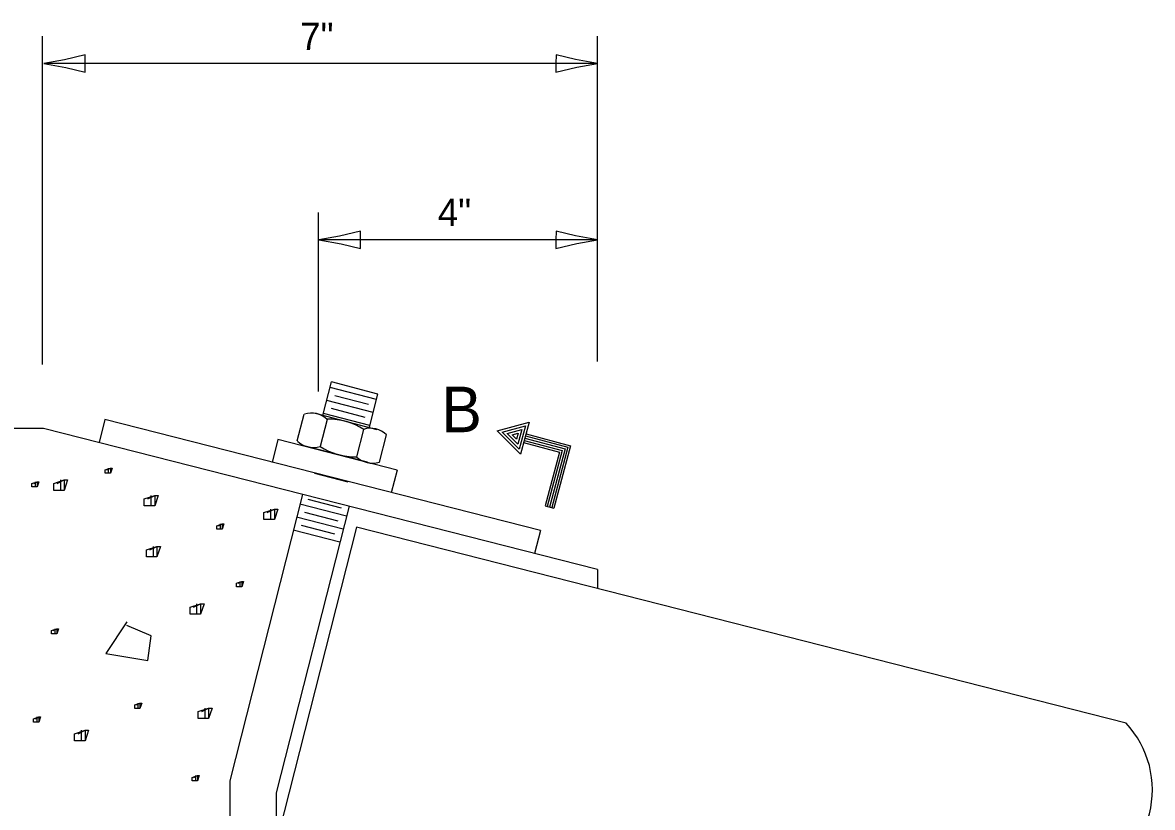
# Model space of a CAD drawing. Extents: x 2133490 to 2172050, y 2138301 to 2145980.
# Drawn here: x 2142356.6 to 2142604.7, y 2141814.8 to 2141987.1 of the extents above; entities that cross this region are included whole.
import ezdxf

# ---------------------------------------------------------------- set-up
doc = ezdxf.new("R2010")
doc.units = 0
for name, color, linetype in [('HS_Dimensions_and_Text', 7, 'Continuous'), ('ROW_Pr_Notes', 7, 'Continuous'), ('Topo_Ex_Bridge_Structures', 7, 'Continuous')]:
    doc.layers.add(name, color=color, linetype=linetype)

msp = doc.modelspace()

# ---------------------------------------------------------------- linework, layer by layer
at = {"layer": 'HS_Dimensions_and_Text'}
for p, q in [((2142360.96, 2141912.05), (2142360.96, 2141984.14)), ((2142482.82, 2141912.71), (2142482.82, 2141984.14)), ((2142482.82, 2141978.14), (2142361.21, 2141978.14)), ((2142421.56, 2141906.17), (2142421.56, 2141945.46)), ((2142482.82, 2141939.46), (2142421.65, 2141939.46))]:
    msp.add_line(p, q, dxfattribs=at)
at = {"layer": 'ROW_Pr_Notes'}
for p, q in [((2142422.49, 2141900.91), (2142424.38, 2141908.24)), ((2142434.6, 2141905.6), (2142424.38, 2141908.24)), ((2142434.32, 2141904.37), (2142424.11, 2141907.02)), ((2142432.53, 2141903.32), (2142425.16, 2141905.23)), ((2142432.73, 2141898.34), (2142434.6, 2141905.6)), ((2142433.58, 2141901.53), (2142423.37, 2141904.18)), ((2142431.79, 2141900.48), (2142424.43, 2141902.39)), ((2142374.63, 2141899.98), (2142373.35, 2141894.94)), ((2142470.31, 2141875.62), (2142374.63, 2141899.98)), ((2142416.88, 2141895.29), (2142418.41, 2141901.21)), ((2142420.8, 2141901.36), (2142434.4, 2141897.84)), ((2142423.48, 2141900.02), (2142421.95, 2141894.08)), ((2142432.84, 2141898.68), (2142422.63, 2141901.33)), ((2142361.11, 2141898.06), (2142246.04, 2141898.06)), ((2142482.82, 2141867.08), (2142361.11, 2141898.06)), ((2142431.46, 2141897.82), (2142429.91, 2141891.84)), ((2142460.77, 2141897.54), (2142467.83, 2141899.43)), ((2142460.77, 2141897.54), (2142465.94, 2141892.38)), ((2142461.87, 2141897.25), (2142467.03, 2141898.63)), ((2142462.97, 2141896.95), (2142466.23, 2141897.82)), ((2142466.23, 2141897.82), (2142465.35, 2141894.57)), ((2142467.03, 2141898.63), (2142465.65, 2141893.48)), ((2142467.83, 2141899.43), (2142465.94, 2141892.38)), ((2142412.65, 2141895.58), (2142411.37, 2141890.55)), ((2142438.83, 2141888.91), (2142412.65, 2141895.58)), ((2142436.43, 2141896.67), (2142434.88, 2141890.67)), ((2142461.87, 2141897.25), (2142465.65, 2141893.48)), ((2142462.97, 2141896.95), (2142465.35, 2141894.57)), ((2142464.06, 2141896.67), (2142465.42, 2141897.02)), ((2142464.06, 2141896.67), (2142465.06, 2141895.67)), ((2142465.42, 2141897.02), (2142465.06, 2141895.67)), ((2142466.62, 2141894.93), (2142474.46, 2141892.82)), ((2142466.75, 2141895.41), (2142475.08, 2141893.19)), ((2142466.88, 2141895.91), (2142475.7, 2141893.54)), ((2142467.02, 2141896.4), (2142476.33, 2141893.9)), ((2142467.14, 2141896.88), (2142476.94, 2141894.25)), ((2142432.29, 2141890.61), (2142418.65, 2141894.14)), ((2142474.46, 2141892.82), (2142471.31, 2141881.06)), ((2142475.08, 2141893.19), (2142471.81, 2141880.93)), ((2142475.7, 2141893.54), (2142472.29, 2141880.79)), ((2142476.33, 2141893.9), (2142472.78, 2141880.67)), ((2142476.94, 2141894.25), (2142473.27, 2141880.54)), ((2142428.1, 2141886.25), (2142420.74, 2141888.15)), ((2142438.83, 2141888.91), (2142437.54, 2141883.87)), ((2142418.05, 2141883.57), (2142402.04, 2141820.66)), ((2142428.27, 2141880.97), (2142412.26, 2141818.06)), ((2142427.68, 2141878.76), (2142417.47, 2141881.41)), ((2142426.63, 2141880.55), (2142419.26, 2141882.46)), ((2142471.31, 2141881.06), (2142473.27, 2141880.54)), ((2142426.95, 2141875.92), (2142416.73, 2141878.56)), ((2142425.89, 2141877.71), (2142418.53, 2141879.62)), ((2142429.87, 2141876.37), (2142412.06, 2141806.38)), ((2142426.21, 2141873.07), (2142415.99, 2141875.71)), ((2142425.15, 2141874.86), (2142417.79, 2141876.77)), ((2142598.96, 2141833.34), (2142429.87, 2141876.37)), ((2142470.31, 2141875.62), (2142469.03, 2141870.58)), ((2142482.82, 2141867.08), (2142482.82, 2141862.98)), ((2142402.04, 2141820.66), (2142402.04, 2141720.65)), ((2142412.26, 2141818.06), (2142412.26, 2141720.65))]:
    msp.add_line(p, q, dxfattribs=at)
for points in [[(2142375.06, 2141888.97), (2142375.83, 2141889.35), (2142375.83, 2141888.2), (2142375.45, 2141888.2), (2142374.68, 2141888.2), (2142374.68, 2141888.2), (2142374.68, 2141888.97), (2142375.83, 2141889.35), (2142376.22, 2141889.35), (2142375.83, 2141888.2), (2142375.45, 2141888.2), (2142375.45, 2141889.35)], [(2142358.99, 2141885.96), (2142359.76, 2141886.35), (2142359.76, 2141885.2), (2142359.37, 2141885.2), (2142358.6, 2141885.2), (2142358.6, 2141885.2), (2142358.6, 2141885.96), (2142359.76, 2141886.35), (2142360.14, 2141886.35), (2142359.76, 2141885.2), (2142359.37, 2141885.2), (2142359.37, 2141886.35)], [(2142364.16, 2141885.97), (2142365.69, 2141886.74), (2142365.69, 2141884.44), (2142364.92, 2141884.44), (2142363.39, 2141884.44), (2142363.39, 2141884.44), (2142363.39, 2141885.97), (2142365.69, 2141886.74), (2142366.45, 2141886.74), (2142365.69, 2141884.44), (2142364.92, 2141884.44), (2142364.92, 2141886.74)], [(2142384.05, 2141882.56), (2142385.59, 2141883.32), (2142385.59, 2141881.02), (2142384.82, 2141881.02), (2142383.29, 2141881.02), (2142383.29, 2141881.02), (2142383.29, 2141882.56), (2142385.59, 2141883.32), (2142386.36, 2141883.32), (2142385.59, 2141881.02), (2142384.82, 2141881.02), (2142384.82, 2141883.32)], [(2142410.31, 2141879.58), (2142411.85, 2141880.34), (2142411.85, 2141878.04), (2142411.08, 2141878.04), (2142409.55, 2141878.04), (2142409.55, 2141878.04), (2142409.55, 2141879.58), (2142411.85, 2141880.34), (2142412.62, 2141880.34), (2142411.85, 2141878.04), (2142411.08, 2141878.04), (2142411.08, 2141880.34)], [(2142399.61, 2141876.69), (2142400.38, 2141877.08), (2142400.38, 2141875.92), (2142399.99, 2141875.92), (2142399.23, 2141875.92), (2142399.23, 2141875.92), (2142399.23, 2141876.69), (2142400.38, 2141877.08), (2142400.76, 2141877.08), (2142400.38, 2141875.92), (2142399.99, 2141875.92), (2142399.99, 2141877.08)], [(2142384.52, 2141871.36), (2142386.06, 2141872.13), (2142386.06, 2141869.83), (2142385.29, 2141869.83), (2142383.75, 2141869.83), (2142383.75, 2141869.83), (2142383.75, 2141871.36), (2142386.06, 2141872.13), (2142386.82, 2141872.13), (2142386.06, 2141869.83), (2142385.29, 2141869.83), (2142385.29, 2141872.13)], [(2142403.94, 2141864.05), (2142404.71, 2141864.44), (2142404.71, 2141863.29), (2142404.33, 2141863.29), (2142403.56, 2141863.29), (2142403.56, 2141863.29), (2142403.56, 2141864.05), (2142404.71, 2141864.44), (2142405.1, 2141864.44), (2142404.71, 2141863.29), (2142404.33, 2141863.29), (2142404.33, 2141864.44)], [(2142394.09, 2141858.81), (2142395.63, 2141859.57), (2142395.63, 2141857.27), (2142394.86, 2141857.27), (2142393.33, 2141857.27), (2142393.33, 2141857.27), (2142393.33, 2141858.81), (2142395.63, 2141859.57), (2142396.4, 2141859.57), (2142395.63, 2141857.27), (2142394.86, 2141857.27), (2142394.86, 2141859.57)], [(2142379.46, 2141855.56), (2142374.85, 2141848.65), (2142384.06, 2141847.11), (2142384.83, 2141852.49), (2142379.46, 2141854.79)], [(2142363.29, 2141853.68), (2142364.06, 2141854.07), (2142364.06, 2141852.92), (2142363.67, 2141852.92), (2142362.91, 2141852.92), (2142362.91, 2141852.92), (2142362.91, 2141853.68), (2142364.06, 2141854.07), (2142364.44, 2141854.07), (2142364.06, 2141852.92), (2142363.67, 2141852.92), (2142363.67, 2141854.07)], [(2142381.56, 2141837.33), (2142382.33, 2141837.72), (2142382.33, 2141836.57), (2142381.94, 2141836.57), (2142381.18, 2141836.57), (2142381.18, 2141836.57), (2142381.18, 2141837.33), (2142382.33, 2141837.72), (2142382.71, 2141837.72), (2142382.33, 2141836.57), (2142381.94, 2141836.57), (2142381.94, 2141837.72)], [(2142395.89, 2141835.89), (2142397.42, 2141836.66), (2142397.42, 2141834.36), (2142396.66, 2141834.36), (2142395.12, 2141834.36), (2142395.12, 2141834.36), (2142395.12, 2141835.89), (2142397.42, 2141836.66), (2142398.19, 2141836.66), (2142397.42, 2141834.36), (2142396.66, 2141834.36), (2142396.66, 2141836.66)], [(2142359.35, 2141834.32), (2142360.12, 2141834.71), (2142360.12, 2141833.56), (2142359.73, 2141833.56), (2142358.96, 2141833.56), (2142358.96, 2141833.56), (2142358.96, 2141834.32), (2142360.12, 2141834.71), (2142360.5, 2141834.71), (2142360.12, 2141833.56), (2142359.73, 2141833.56), (2142359.73, 2141834.71)], [(2142368.74, 2141831.02), (2142370.27, 2141831.79), (2142370.27, 2141829.48), (2142369.5, 2141829.48), (2142367.97, 2141829.48), (2142367.97, 2141829.48), (2142367.97, 2141831.02), (2142370.27, 2141831.79), (2142371.04, 2141831.79), (2142370.27, 2141829.48), (2142369.5, 2141829.48), (2142369.5, 2141831.79)], [(2142394.19, 2141821.44), (2142394.96, 2141821.83), (2142394.96, 2141820.67), (2142394.58, 2141820.67), (2142393.81, 2141820.67), (2142393.81, 2141820.67), (2142393.81, 2141821.44), (2142394.96, 2141821.83), (2142395.35, 2141821.83), (2142394.96, 2141820.67), (2142394.58, 2141820.67), (2142394.58, 2141821.83)]]:
    msp.add_lwpolyline(points, dxfattribs=at)
for centre, radius, start, end in [((2142419.96, 2141896.38), 5.04, 46.1009, 107.4976), ((2142423.99, 2141886.39), 13.67, 56.6213, 91.9492), ((2142432.98, 2141893.03), 5.04, 46.1009, 107.4976), ((2142420.41, 2141898.89), 5.04, 226.1009, 287.4976), ((2142429.44, 2141905.5), 13.67, 236.6213, 271.9492), ((2142433.4, 2141895.47), 5.04, 226.1009, 287.4976), ((2142583.28, 2141818.7), 21.45, 288.4236, 43.0167)]:
    msp.add_arc(centre, radius, start, end, dxfattribs=at)
at = {"layer": 'Topo_Ex_Bridge_Structures'}
for points in [[(2142370.31, 2141976.23), (2142370.31, 2141978.14), (2142370.31, 2141980.04), (2142365.76, 2141978.93), (2142361.21, 2141978.14), (2142366.06, 2141977.25)], [(2142473.73, 2141980.04), (2142473.72, 2141978.14), (2142473.72, 2141976.23), (2142478.27, 2141977.35), (2142482.82, 2141978.14), (2142477.97, 2141979.02)], [(2142430.75, 2141937.56), (2142430.76, 2141939.46), (2142430.76, 2141941.36), (2142426.2, 2141940.25), (2142421.65, 2141939.46), (2142426.51, 2141938.58)], [(2142473.73, 2141941.36), (2142473.72, 2141939.46), (2142473.72, 2141937.56), (2142478.27, 2141938.67), (2142482.82, 2141939.46), (2142477.97, 2141940.34)]]:
    msp.add_lwpolyline(points, close=True, dxfattribs=at)

# ---------------------------------------------------------------- texts
at = {"layer": 'HS_Dimensions_and_Text'}
for s, p in [('7"', (2142417.55, 2141981.14)), ('4"', (2142447.77, 2141942.46))]:
    msp.add_text(s, height=6, dxfattribs=at).set_placement(p)
at = {"layer": 'ROW_Pr_Notes'}
msp.add_text('B', height=10, dxfattribs=at).set_placement((2142448.52, 2141897.21))

doc.saveas('drawing.dxf')
